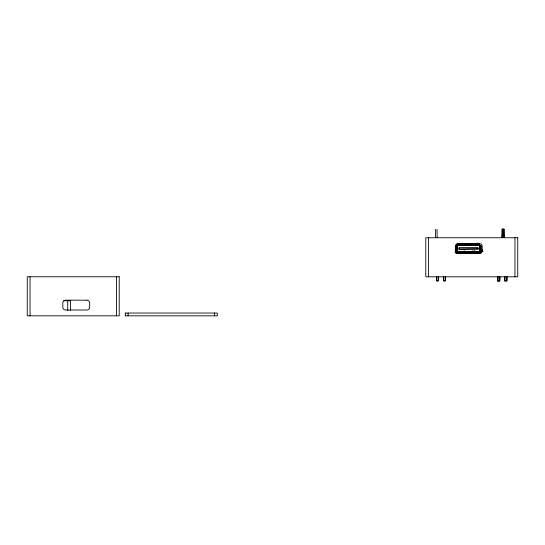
<?xml version="1.0" encoding="UTF-8"?>
<svg xmlns="http://www.w3.org/2000/svg" width="545" height="545" viewBox="0 0 545 545"><rect width="100%" height="100%" fill="white"/><g stroke="black" fill="none" stroke-linecap="round" stroke-linejoin="round"><path stroke-width="0.82" d="M438.255 276.717L438.214 280.886L436.572 280.886L436.531 276.717M445.333 276.717L445.292 280.886L443.65 280.886L443.616 276.717M497.415 276.717L497.449 280.886L499.091 280.886L499.131 276.717M499.84 276.717L499.799 280.886L497.449 280.886L497.435 276.676M502.17 229.227L502.095 237.531L502.218 229.172L503.934 229.227L502.218 229.172M502.197 237.531L502.211 235.869M506.21 276.717L506.176 280.886L506.189 276.676M506.918 276.717L506.877 280.886L504.527 280.886L504.493 276.717M435.537 237.64L435.625 229.37M438.234 276.676L438.214 280.886L436.6 280.832L436.559 276.676M445.313 276.676L445.292 280.886L443.685 280.832L443.637 276.676M499.063 280.832L499.111 276.676M499.82 276.676L499.799 280.886L498.191 280.832M506.898 276.676L506.877 280.886L504.561 280.832L504.513 276.676M461.676 243.99L461.595 244.385L458.727 244.003L456.104 245.945L456.71 248.275L456.363 252.716L456.104 245.945L456.492 244.344L458.727 244.003L473.189 243.99L474.416 244.385L474.477 243.99L478.442 244.01L480.411 245.993L480.963 245.931L480.54 252.744L480.418 251.293M456.56 252.873L456.07 248.479L456.71 248.275L456.104 245.945L456.792 252.076L456.07 248.527L456.438 252.785L456.526 251.286M479.6 251.483L479.866 245.121L457.18 245.264L456.642 247.553M473.162 244.828L473.189 243.99L473.162 244.746M473.544 252.26L473.523 252.798L472.161 252.628L473.523 252.798L473.544 252.26L472.508 252.165M464.04 253.084L464.231 250.584M474.075 253.084L474.266 250.584M463.999 243.99L463.931 244.828L463.924 243.997M456.751 252.117L480.206 252.233L480.963 245.931L478.394 244.017L456.492 244.344L456.839 252.165L480.397 252.076L480.963 245.931M471.888 252.771L475.288 252.778L475.274 251.184M478.299 248.956L458.965 249.263L458.979 247.532L478.122 247.532L478.299 248.956L458.788 248.956M460.423 252.151L459.272 252.798L457.555 251.647L457.589 245.311L458.202 245.155L457.473 246.122M457.664 252.069L456.546 252.26L456.567 252.798L457.923 252.628M474.477 243.99L473.816 244.364L472.535 244.071M478.994 252.137L477.808 252.798L475.294 252.757M479.13 252.097L477.808 252.798L476.058 251.824L462.671 251.824M455.15 252.26L456.744 251.797M456.71 248.275L456.07 248.479M480.377 252.028L475.737 252.798L468.571 252.342L475.615 251.96M479.661 251.449L472.74 252.383L468.571 252.342M478.074 251.688L472.74 252.383L478.346 251.879M480.486 248.404L481.01 248.343M456.792 252.076L461.472 252.798L479.75 251.354M480.629 251.34L482.08 251.293M460.109 252.785L465.198 252.778M476.058 251.824L478.176 251.81M457.63 251.524L479.518 251.497L479.491 245.359L457.589 245.311L457.112 246.613L457.112 250.319M481.364 251.265L482.85 251.265M454.973 251.327L456.656 251.327M457.18 245.264L457.364 251.422L464.34 252.383L458.297 251.831L457.119 249.344M462.623 252.512L465.048 252.512M455.647 252.887L481.405 252.887M63.826 300.751L70.516 300.751L70.523 310.548M125.316 313.041L217.257 313.041L217.271 315.828L125.316 315.828M482.243 251.061L482.938 251.068M456.642 251.994L468.543 252.383L457.364 251.422M457.541 251.579L458.393 252.628L461.799 252.771M480.179 248.391L481.01 248.438M457.555 251.647L458.931 251.715M462.943 252.062L468.543 252.41M472.161 252.621L473.523 252.798M458.393 252.628L459.272 252.798M479.866 245.121L480.411 245.993M462.576 243.99L462.882 244.576M475.669 244.732L475.581 243.99M457.446 251.422L456.533 248.404L456.839 252.165M457.023 249.14L457.262 250.639M456.104 245.945L456.465 248.288L456.07 248.343L456.07 253.268M472.849 250.584L473.046 253.125M482.1 249.753L482.175 251.088M503.887 229.172L503.982 237.504M503.88 237.504L503.778 229.172L504.002 237.531M437.036 229.37L437.131 237.64M514.964 237.749L514.964 276.812M477.263 243.029L477.263 244.657M428.568 237.749L428.568 276.812M214.485 313.041L214.485 315.828M128.089 313.041L128.089 315.828M125.302 313.041L125.302 315.828M116.432 276.765L116.432 315.828M67.737 300.751L67.737 310.548M30.036 276.765L30.036 315.828M517.736 237.749L425.795 237.749L425.781 276.812L517.736 276.812L517.75 237.749M479.409 243.554L458.127 243.554A2.786 2.786 0 0 0 455.341 246.34L455.341 250.625A2.786 2.786 0 0 0 458.127 253.411L479.409 253.411A2.786 2.786 0 0 0 482.196 250.625L482.196 246.34A2.786 2.786 0 0 0 479.409 243.554M119.205 276.765L27.264 276.765L27.25 315.828L119.205 315.828L119.219 276.765M86.873 300.159L65.591 300.159A2.786 2.786 0 0 0 62.804 302.945L62.804 307.23A2.786 2.786 0 0 0 65.591 310.016L86.873 310.016A2.786 2.786 0 0 0 89.659 307.23L89.659 302.945A2.786 2.786 0 0 0 86.873 300.159M481.596 251.32L481.589 249.215L481.596 251.32"/></g></svg>
